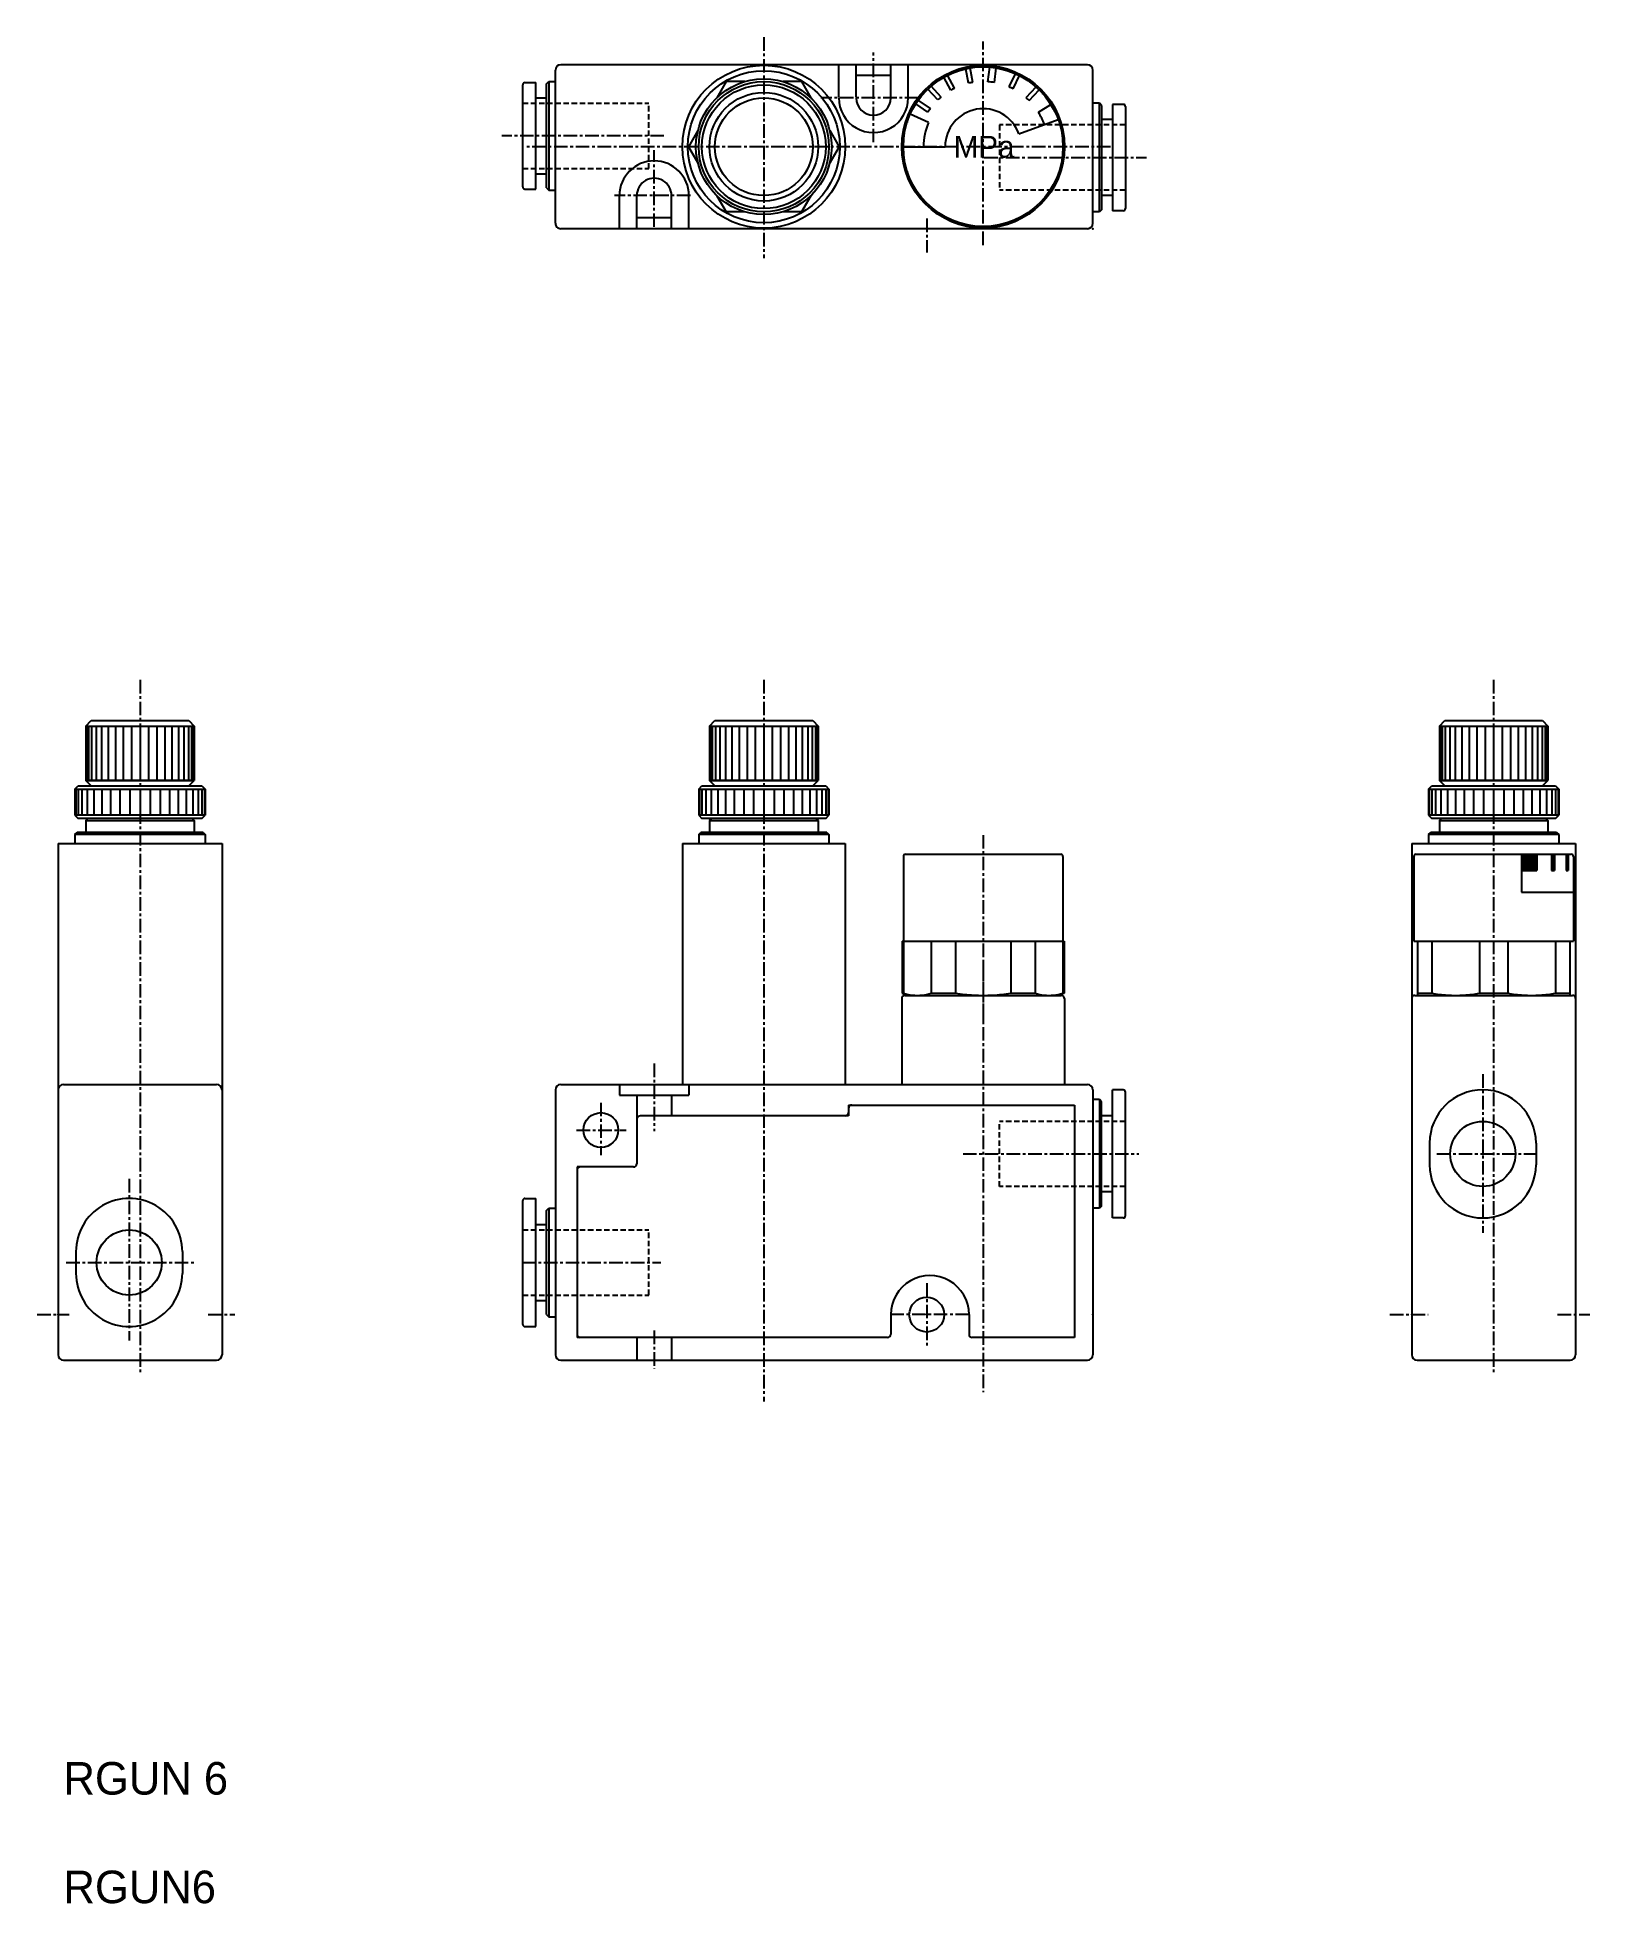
# Model space of a CAD drawing. Extents: x -2 to 141, y 0 to 172.
import ezdxf

# ---------------------------------------------------------------- set-up
doc = ezdxf.new("R2010")
doc.units = 0
doc.linetypes.add('CENTER', pattern=[2, 1.25, -0.25, 0.25, -0.25])
doc.linetypes.add('DASHED', pattern=[0.75, 0.5, -0.25])
doc.layers.get('0').update_dxf_attribs({"linetype": 'CONTINUOUS'})
doc.layers.add('CENTER', color=1, linetype='CENTER')

msp = doc.modelspace()

# ---------------------------------------------------------------- linework, layer by layer
at = {"color": 7, "linetype": 'CONTINUOUS'}
for p, q in [((45.29999, 154.7), (45.29999, 168.8)), ((94.29999, 169.3), (45.79999, 169.3)), ((71.39999, 166.3), (71.39999, 169.3)), ((72.99999, 166.3), (72.99999, 169.3)), ((76.19999, 166.3), (76.19999, 169.3)), ((77.79999, 166.3), (77.79999, 169.3)), ((83.35945, 167.59832), (83.10174, 168.92412)), ((83.40835, 169.08717), (83.14083, 168.93272)), ((83.7521, 167.67465), (83.49439, 169.00044)), ((85.14297, 167.73362), (85.31, 169.07464)), ((85.73837, 167.65946), (85.90541, 169.00048)), ((85.99163, 169.08717), (86.25915, 168.93272)), ((87.0915, 167.25278), (87.67083, 168.47284)), ((94.79999, 154.7), (94.79999, 168.8)), ((42.29999, 158.05), (42.29999, 167.45)), ((42.49999, 167.65), (43.49999, 167.65)), ((43.49999, 157.85), (43.49999, 167.65)), ((44.49999, 167.55), (44.69999, 167.75)), ((44.49999, 157.95), (44.49999, 167.55)), ((44.69999, 167.75), (44.69999, 157.75)), ((44.69999, 167.75), (45.29999, 167.75)), ((61.03589, 167.75), (60.17884, 166.26555)), ((62.74999, 167.75), (61.03589, 167.75)), ((67.96409, 167.75), (66.24999, 167.75)), ((67.96409, 167.75), (68.82114, 166.26555)), ((76.19999, 168.3), (72.99999, 168.3)), ((80.52375, 166.05801), (79.61651, 167.05855)), ((80.82007, 166.3267), (79.91283, 167.32724)), ((81.70814, 166.95084), (81.07406, 168.14336)), ((82.06131, 167.13863), (81.42724, 168.33115)), ((87.45284, 167.08121), (88.03217, 168.30126)), ((88.6536, 166.26763), (89.57416, 167.25136)), ((88.94567, 165.99432), (89.86623, 166.97805)), ((43.49999, 166.25), (44.49999, 166.25)), ((79.61669, 164.93748), (78.49698, 165.69273)), ((79.84037, 165.2691), (78.72066, 166.02435)), ((79.25915, 166.69163), (78.99163, 166.53717)), ((89.79382, 164.92063), (90.93993, 165.63402)), ((90.14083, 166.69163), (90.40835, 166.53717)), ((95.39999, 165.75), (94.79999, 165.75)), ((95.39999, 155.75), (95.39999, 165.75)), ((95.59999, 165.55), (95.39999, 165.75)), ((95.59999, 165.55), (95.59999, 155.95)), ((96.59999, 165.65), (96.59999, 155.85)), ((97.59999, 165.65), (96.59999, 165.65)), ((97.79999, 165.45), (97.79999, 156.05)), ((77.69999, 164.3), (77.69999, 163.99109)), ((79.67549, 163.98705), (77.98543, 164.73951)), ((87.98891, 162.94707), (91.60673, 164.26384)), ((91.69999, 164.3), (91.69999, 163.99109)), ((96.59999, 164.25), (95.59999, 164.25)), ((57.57178, 161.75), (58.42883, 160.26555)), ((58.42884, 163.23446), (57.57179, 161.75)), ((70.57114, 163.23446), (71.42819, 161.75)), ((71.42819, 161.75), (70.57114, 160.26554)), ((77.19999, 161.75), (81.19999, 161.75)), ((43.49999, 159.25), (44.49999, 159.25)), ((77.69999, 159.5089), (77.69999, 159.2)), ((91.69999, 159.5089), (91.69999, 159.2)), ((42.49999, 157.85), (43.49999, 157.85)), ((44.49999, 157.95), (44.69999, 157.74999)), ((44.69999, 157.75), (45.29999, 157.75)), ((51.19999, 154.2), (51.19999, 157.25)), ((52.79999, 154.2), (52.79999, 157.25)), ((55.99999, 154.2), (55.99999, 157.25)), ((57.59999, 154.2), (57.59999, 157.25)), ((60.17883, 157.23446), (61.03588, 155.75)), ((68.82114, 157.23446), (67.96409, 155.75)), ((79.25915, 156.80836), (78.99163, 156.96282)), ((90.40835, 156.96282), (90.14083, 156.80836)), ((96.59999, 157.25), (95.59999, 157.25)), ((55.99999, 155.2), (52.79999, 155.2)), ((62.74999, 155.75), (61.03589, 155.75)), ((67.96409, 155.75), (66.24999, 155.75)), ((95.39999, 155.75), (94.79999, 155.75)), ((95.59999, 155.95), (95.39999, 155.75)), ((97.59999, 155.85), (96.59999, 155.85)), ((94.29999, 154.2), (45.79999, 154.2)), ((83.40835, 154.41282), (83.14083, 154.56727)), ((86.25915, 154.56727), (85.99163, 154.41282)), ((2.04999, 108.4), (2.54999, 108.9)), ((2.05, 108.4), (12.05, 108.4)), ((2.05, 108.4), (2.05, 103.4)), ((2.11156, 108.4), (2.11156, 103.4)), ((2.29472, 108.4), (2.29472, 103.4)), ((2.55, 108.9), (11.55, 108.9)), ((2.59496, 108.4), (2.59496, 103.4)), ((3.00491, 108.4), (3.00491, 103.4)), ((3.51447, 108.4), (3.51447, 103.4)), ((4.11107, 108.4), (4.11107, 103.4)), ((4.78005, 108.4), (4.78005, 103.4)), ((5.50491, 108.4), (5.50491, 103.4)), ((6.26782, 108.4), (6.26782, 103.4)), ((7.05, 108.4), (7.05, 103.4)), ((7.83217, 108.4), (7.83217, 103.4)), ((8.59508, 108.4), (8.59508, 103.4)), ((9.31995, 108.4), (9.31995, 103.4)), ((9.98892, 108.4), (9.98892, 103.4)), ((10.58553, 108.4), (10.58553, 103.4)), ((11.09508, 108.4), (11.09508, 103.4)), ((11.50503, 108.4), (11.50503, 103.4)), ((11.55, 108.9), (12.05, 108.4)), ((11.80528, 108.4), (11.80528, 103.4)), ((11.98844, 108.4), (11.98844, 103.4)), ((12.05, 108.4), (12.05, 103.4)), ((59.49999, 108.4), (59.99998, 108.9)), ((59.49999, 108.4), (69.49999, 108.4)), ((59.49999, 108.4), (59.49999, 103.4)), ((59.56155, 108.4), (59.56155, 103.4)), ((59.74471, 108.4), (59.74471, 103.4)), ((59.99999, 108.9), (68.99999, 108.9)), ((60.04496, 108.4), (60.04496, 103.4)), ((60.45491, 108.4), (60.45491, 103.4)), ((60.96446, 108.4), (60.96446, 103.4)), ((61.56106, 108.4), (61.56106, 103.4)), ((62.23004, 108.4), (62.23004, 103.4)), ((62.95491, 108.4), (62.95491, 103.4)), ((63.71782, 108.4), (63.71782, 103.4)), ((64.49999, 108.4), (64.49999, 103.4)), ((65.28216, 108.4), (65.28216, 103.4)), ((66.04507, 108.4), (66.04507, 103.4)), ((66.76994, 108.4), (66.76994, 103.4)), ((67.43891, 108.4), (67.43891, 103.4)), ((68.03553, 108.4), (68.03553, 103.4)), ((68.54507, 108.4), (68.54507, 103.4)), ((68.95502, 108.4), (68.95502, 103.4)), ((68.99999, 108.9), (69.49999, 108.4)), ((69.25528, 108.4), (69.25528, 103.4)), ((69.43843, 108.4), (69.43843, 103.4)), ((69.49999, 108.4), (69.49999, 103.4)), ((126.71666, 108.4), (127.21666, 108.9)), ((126.71666, 108.4), (136.71666, 108.4)), ((126.71666, 108.4), (126.71666, 103.4)), ((126.77822, 108.4), (126.77822, 103.4)), ((126.96138, 108.4), (126.96138, 103.4)), ((127.21666, 108.9), (136.21666, 108.9)), ((127.26163, 108.4), (127.26163, 103.4)), ((127.67158, 108.4), (127.67158, 103.4)), ((128.18113, 108.4), (128.18113, 103.4)), ((128.77773, 108.4), (128.77773, 103.4)), ((129.44671, 108.4), (129.44671, 103.4)), ((130.17158, 108.4), (130.17158, 103.4)), ((130.93449, 108.4), (130.93449, 103.4)), ((131.71666, 108.4), (131.71666, 103.4)), ((132.49883, 108.4), (132.49883, 103.4)), ((133.26174, 108.4), (133.26174, 103.4)), ((133.98661, 108.4), (133.98661, 103.4)), ((134.65559, 108.4), (134.65559, 103.4)), ((135.2522, 108.4), (135.2522, 103.4)), ((135.76174, 108.4), (135.76174, 103.4)), ((136.17169, 108.4), (136.17169, 103.4)), ((136.21666, 108.9), (136.71666, 108.4)), ((136.47195, 108.4), (136.47195, 103.4)), ((136.65511, 108.4), (136.65511, 103.4)), ((136.71666, 108.4), (136.71666, 103.4)), ((2.55, 102.899998), (2.04999, 103.4)), ((12.05, 103.4), (2.05, 103.4)), ((2.05, 103.4), (12.05, 103.4)), ((11.54999, 102.899998), (12.05, 103.4)), ((59.49999, 103.4), (69.49999, 103.4)), ((69.49999, 103.4), (59.49999, 103.4)), ((59.99999, 102.899998), (59.49999, 103.4)), ((68.99999, 102.899998), (69.49999, 103.4)), ((126.71666, 103.4), (136.71666, 103.4)), ((136.71666, 103.4), (126.71666, 103.4)), ((127.21666, 102.899998), (126.71666, 103.4)), ((136.21666, 102.899998), (136.71666, 103.4)), ((1.05, 102.600002), (1.35, 102.900002)), ((1.05, 102.599998), (1.05, 100.200001)), ((1.05, 102.599998), (13.05, 102.599998)), ((1.12386, 102.600002), (1.12386, 100.199993)), ((1.34366, 102.600002), (1.34366, 100.199993)), ((1.34999, 102.899998), (12.75, 102.899998)), ((1.70396, 102.600002), (1.70396, 100.199993)), ((2.19589, 102.600002), (2.19589, 100.199993)), ((2.80736, 102.600002), (2.80736, 100.199993)), ((3.52329, 102.600002), (3.52329, 100.199993)), ((4.32605, 102.600002), (4.32605, 100.199993)), ((5.19589, 102.600002), (5.19589, 100.199993)), ((6.11139, 102.600002), (6.11139, 100.199993)), ((7.05, 102.600002), (7.05, 100.199993)), ((7.9886, 102.600002), (7.9886, 100.199993)), ((8.9041, 102.600002), (8.9041, 100.199993)), ((9.77394, 102.600002), (9.77394, 100.199993)), ((10.57671, 102.600002), (10.57671, 100.199993)), ((11.29264, 102.600002), (11.29264, 100.199993)), ((11.9041, 102.600002), (11.9041, 100.199993)), ((12.39603, 102.600002), (12.39603, 100.199993)), ((12.75, 102.900002), (13.05, 102.600002)), ((12.75633, 102.600002), (12.75633, 100.199993)), ((12.97613, 102.600002), (12.97613, 100.199993)), ((13.05, 102.599998), (13.05, 100.200001)), ((58.49999, 102.600002), (58.79999, 102.900002)), ((58.49999, 102.599998), (70.49999, 102.599998)), ((58.49999, 102.599998), (58.49999, 100.200001)), ((58.57386, 102.600002), (58.57386, 100.199993)), ((58.79365, 102.600002), (58.79365, 100.199993)), ((58.79998, 102.899998), (70.19999, 102.899998)), ((59.15395, 102.600002), (59.15395, 100.199993)), ((59.64589, 102.600002), (59.64589, 100.199993)), ((60.25735, 102.600002), (60.25735, 100.199993)), ((60.97328, 102.600002), (60.97328, 100.199993)), ((61.77604, 102.600002), (61.77604, 100.199993)), ((62.64589, 102.600002), (62.64589, 100.199993)), ((63.56138, 102.600002), (63.56138, 100.199993)), ((64.49999, 102.600002), (64.49999, 100.199993)), ((65.43859, 102.600002), (65.43859, 100.199993)), ((66.35409, 102.600002), (66.35409, 100.199993)), ((67.22393, 102.600002), (67.22393, 100.199993)), ((68.0267, 102.600002), (68.0267, 100.199993)), ((68.74263, 102.600002), (68.74263, 100.199993)), ((69.35409, 102.600002), (69.35409, 100.199993)), ((69.84603, 102.600002), (69.84603, 100.199993)), ((70.19999, 102.900002), (70.49999, 102.600002)), ((70.20633, 102.600002), (70.20633, 100.199993)), ((70.42612, 102.600002), (70.42612, 100.199993)), ((70.49999, 102.599998), (70.49999, 100.200001)), ((125.71666, 102.600002), (126.01666, 102.900002)), ((125.71666, 102.599998), (125.71666, 100.200001)), ((125.71666, 102.599998), (137.71666, 102.599998)), ((125.79053, 102.600002), (125.79053, 100.199993)), ((126.01032, 102.600002), (126.01032, 100.199993)), ((126.01666, 102.899998), (137.41666, 102.899998)), ((126.37062, 102.600002), (126.37062, 100.199993)), ((126.86256, 102.600002), (126.86256, 100.199993)), ((127.47402, 102.600002), (127.47402, 100.199993)), ((128.18995, 102.600002), (128.18995, 100.199993)), ((128.99271, 102.600002), (128.99271, 100.199993)), ((129.86256, 102.600002), (129.86256, 100.199993)), ((130.77805, 102.600002), (130.77805, 100.199993)), ((131.71666, 102.600002), (131.71666, 100.199993)), ((132.65527, 102.600002), (132.65527, 100.199993)), ((133.57076, 102.600002), (133.57076, 100.199993)), ((134.44061, 102.600002), (134.44061, 100.199993)), ((135.24337, 102.600002), (135.24337, 100.199993)), ((135.95931, 102.600002), (135.95931, 100.199993)), ((136.57076, 102.600002), (136.57076, 100.199993)), ((137.0627, 102.600002), (137.0627, 100.199993)), ((137.41666, 102.900002), (137.71666, 102.600002)), ((137.423, 102.600002), (137.423, 100.199993)), ((137.64279, 102.600002), (137.64279, 100.199993)), ((137.71666, 102.599998), (137.71666, 100.200001)), ((13.05, 100.200001), (1.05, 100.200001)), ((1.05, 100.200001), (1.35, 99.900002)), ((12.75, 99.899998), (1.35, 99.899998)), ((2.04999, 99.700001), (2.24999, 99.900002)), ((2.05, 99.700001), (12.05, 99.700001)), ((2.05, 99.700001), (2.05, 98.599998)), ((11.85, 99.900002), (12.05, 99.700001)), ((12.05, 99.700001), (12.05, 98.599998)), ((12.74999, 99.900002), (13.04999, 100.200001)), ((70.49999, 100.200001), (58.49999, 100.200001)), ((58.49999, 100.200001), (58.79999, 99.900002)), ((70.19999, 99.899998), (58.79999, 99.899998)), ((59.49999, 99.700001), (59.69999, 99.900002)), ((59.49999, 99.700001), (69.49999, 99.700001)), ((59.49999, 99.700001), (59.49999, 98.599998)), ((69.29999, 99.900002), (69.49999, 99.700001)), ((69.49999, 99.700001), (69.49999, 98.599998)), ((70.19999, 99.900002), (70.49999, 100.200001)), ((137.71666, 100.200001), (125.71666, 100.200001)), ((125.71666, 100.200001), (126.01666, 99.900002)), ((137.41666, 99.899998), (126.01666, 99.899998)), ((126.71666, 99.700001), (126.91666, 99.900002)), ((126.71666, 99.700001), (136.71666, 99.700001)), ((126.71666, 99.700001), (126.71666, 98.599998)), ((136.51666, 99.900002), (136.71666, 99.700001)), ((136.71666, 99.700001), (136.71666, 98.599998)), ((137.41666, 99.900002), (137.71666, 100.200001)), ((1.05, 98.400001), (1.24999, 98.600002)), ((13.05, 98.400001), (1.05, 98.400001)), ((1.05, 98.400001), (1.05, 97.599998)), ((12.85, 98.599998), (1.25, 98.599998)), ((12.85, 98.600002), (13.05, 98.400001)), ((13.05, 98.400001), (13.05, 97.599998)), ((58.49999, 98.400001), (58.69999, 98.600002)), ((70.49999, 98.400001), (58.49999, 98.400001)), ((58.49999, 98.400001), (58.49999, 97.599998)), ((70.29999, 98.599998), (58.69999, 98.599998)), ((70.29999, 98.600002), (70.49999, 98.400001)), ((70.49999, 98.400001), (70.49999, 97.599998)), ((125.71666, 98.400001), (125.91666, 98.600002)), ((137.71666, 98.400001), (125.71666, 98.400001)), ((125.71666, 98.400001), (125.71666, 97.599998)), ((137.51666, 98.599998), (125.91666, 98.599998)), ((137.51666, 98.600002), (137.71666, 98.400001)), ((137.71666, 98.400001), (137.71666, 97.599998)), ((-0.5, 97.600002), (-0.5, 50.5)), ((-0.5, 97.599998), (14.6, 97.599998)), ((14.6, 97.600002), (14.6, 50.5)), ((56.99999, 97.599998), (71.99999, 97.599998)), ((56.99999, 97.599998), (56.99999, 75.399999)), ((71.99999, 97.599998), (71.99999, 75.399999)), ((77.34999, 96.399997), (77.34999, 88.599998)), ((77.54999, 96.599998), (91.84999, 96.599998)), ((92.04999, 96.399997), (92.04999, 88.599998)), ((124.16666, 97.600002), (124.16666, 50.5)), ((124.16666, 97.599998), (139.26666, 97.599998)), ((124.36666, 96.399997), (124.36666, 88.599998)), ((124.56666, 96.599998), (138.86666, 96.599998)), ((134.28181, 96.599998), (134.28181, 93.099998)), ((135.67995, 96.599998), (135.67995, 95.099998)), ((137.05427, 96.599998), (137.05427, 95.099998)), ((137.32758, 96.599998), (137.32758, 95.099998)), ((138.40348, 96.599998), (138.40348, 95.099998)), ((138.57505, 96.599998), (138.57505, 95.099998)), ((139.06666, 96.399997), (139.06666, 88.599998)), ((139.26666, 97.600002), (139.26666, 50.5)), ((134.28181, 95.099998), (135.67995, 95.099998)), ((137.05427, 95.099998), (137.32758, 95.099998)), ((138.40348, 95.099998), (138.57505, 95.099998)), ((134.28181, 93.099998), (139.06666, 93.099998)), ((77.24999, 88.599998), (92.14999, 88.599998)), ((77.24999, 88.599998), (77.24999, 83.794667)), ((77.36281, 88.599998), (77.36281, 83.794667)), ((79.91281, 88.599998), (79.91281, 83.794667)), ((82.14999, 88.599998), (82.14999, 83.794667)), ((87.24999, 88.599998), (87.24999, 83.794667)), ((89.48717, 88.599998), (89.48717, 83.794667)), ((92.03717, 88.599998), (92.03717, 83.794667)), ((92.14999, 88.599998), (92.14999, 83.794667)), ((124.36666, 88.599998), (139.06666, 88.599998)), ((124.71666, 88.599998), (124.71666, 83.599998)), ((126.00829, 88.599998), (126.00829, 83.794666)), ((130.42503, 88.599998), (130.42503, 83.794666)), ((133.00829, 88.599998), (133.00829, 83.794666)), ((137.42503, 88.599998), (137.42503, 83.794666)), ((138.71666, 88.599998), (138.71666, 83.599998)), ((77.19999, 83.299998), (77.19999, 75.399999)), ((77.24999, 83.794669), (77.69999, 83.6)), ((77.24999, 83.794667), (77.36281, 83.794667)), ((77.36281, 83.794667), (77.69999, 83.599998)), ((77.49999, 83.599998), (91.89999, 83.599998)), ((79.91281, 83.794667), (82.14999, 83.794667)), ((87.24999, 83.794667), (89.48717, 83.794667)), ((91.69999, 83.6), (92.03717, 83.794669)), ((92.14999, 83.794667), (91.69999, 83.599998)), ((92.03717, 83.794667), (92.14999, 83.794667)), ((92.19999, 83.299998), (92.19999, 75.399999)), ((124.4657, 83.599998), (138.96762, 83.599998)), ((124.71666, 83.794666), (126.00829, 83.794666)), ((130.42503, 83.794666), (133.00829, 83.794666)), ((137.42503, 83.794666), (138.71666, 83.794666)), ((-0.00062, 75.399999), (14.10061, 75.399999)), ((45.29999, 74.899999), (45.29999, 50.5)), ((45.79999, 75.399999), (94.29999, 75.399999)), ((51.19999, 75.399999), (51.19999, 74.399999)), ((51.19999, 74.399999), (57.59999, 74.399999)), ((52.79999, 74.399999), (52.79999, 72.2)), ((55.99999, 74.399999), (55.99999, 72.499999)), ((57.59999, 75.399999), (57.59999, 74.399999)), ((94.79999, 74.899999), (94.79999, 50.5)), ((95.39999, 73.999999), (94.79999, 73.999999)), ((95.39999, 73.999999), (95.39999, 64)), ((95.59999, 73.8), (95.39999, 73.999999)), ((96.59999, 63.100001), (96.59999, 74.900001)), ((97.59999, 74.900001), (96.59999, 74.900001)), ((97.79999, 63.3), (97.79999, 74.7)), ((52.79999, 72.2), (52.79999, 68.100001)), ((72.29999, 72.499999), (53.09999, 72.499999)), ((72.29999, 73.499999), (93.09999, 73.499999)), ((72.29999, 73.499999), (72.29999, 72.499999)), ((93.09999, 73.499999), (93.09999, 52.1)), ((95.59999, 64.2), (95.59999, 73.8)), ((96.59999, 72.499999), (95.59999, 72.499999)), ((125.81666, 70), (125.81666, 68)), ((135.61666, 70), (135.61666, 68)), ((47.29999, 67.799999), (47.29999, 52.1)), ((52.49999, 67.799999), (47.29999, 67.799999)), ((96.59999, 65.5), (95.59999, 65.5)), ((42.29999, 53.3), (42.29999, 64.7)), ((42.49999, 64.9), (43.49999, 64.9)), ((43.49999, 53.1), (43.49999, 64.9)), ((44.49999, 63.8), (44.69999, 64)), ((44.49999, 54.2), (44.49999, 63.8)), ((44.69999, 64), (44.69999, 54)), ((44.69999, 64), (45.29999, 64)), ((95.39999, 64), (94.79999, 64)), ((95.59999, 64.2), (95.39999, 64)), ((43.49999, 62.5), (44.49999, 62.5)), ((97.59999, 63.100001), (96.59999, 63.100001)), ((1.15, 60), (1.15, 58)), ((10.95, 60), (10.95, 58)), ((43.49999, 55.5), (44.49999, 55.5)), ((44.49999, 54.2), (44.69999, 54)), ((44.69999, 54), (45.29999, 54)), ((76.19999, 54.2), (76.19999, 52.4)), ((83.39999, 54.2), (83.39999, 52.4)), ((42.49999, 53.1), (43.49999, 53.1)), ((75.89999, 52.1), (47.29999, 52.1)), ((52.79999, 52.1), (52.79999, 50)), ((55.99999, 52.1), (55.99999, 50)), ((93.09999, 52.1), (83.69999, 52.1)), ((0, 50), (14.1, 50)), ((45.79999, 50), (94.29999, 50)), ((124.66666, 50), (138.76666, 50))]:
    msp.add_line(p, q, dxfattribs=at)
at = {"color": 3, "linetype": 'DASHED'}
for p, q in [((42.29999, 165.75), (53.89999, 165.75)), ((53.89999, 159.75), (53.89999, 165.75)), ((86.19999, 163.75), (86.19999, 157.75)), ((97.79999, 163.75), (86.19999, 163.75)), ((42.29999, 159.75), (53.89999, 159.75)), ((97.79999, 157.75), (86.19999, 157.75)), ((86.19999, 66), (86.19999, 71.999999)), ((97.79999, 71.999999), (86.19999, 71.999999)), ((97.79999, 66), (86.19999, 66)), ((42.29999, 62), (53.89999, 62)), ((53.89999, 56), (53.89999, 62)), ((42.29999, 56), (53.89999, 56))]:
    msp.add_line(p, q, dxfattribs=at)
at = {"color": 7, "linetype": 'CONTINUOUS'}
for points in [[(77.36281, 83.794667, 0.048134465), (78.20632, 83.622601, 0.052364655), (79.06895, 83.622565, 0.048154082), (79.91281, 83.794667)], [(82.14999, 83.794667, 0.025086571), (83.84653, 83.621886, 0.025643556), (85.55323, 83.621875, 0.025089731), (87.24999, 83.794667)], [(89.48717, 83.794667, 0.048134457), (90.33068, 83.622601, 0.05236467), (91.19331, 83.622565, 0.04815407), (92.03717, 83.794667)], [(126.00829, 83.794666, 0.028831788), (127.47658, 83.621969, 0.029683288), (128.9565, 83.621955, 0.028836521), (130.42503, 83.794666)], [(133.00829, 83.794666, 0.028831789), (134.47658, 83.621969, 0.029683287), (135.9565, 83.621955, 0.028836521), (137.42503, 83.794666)]]:
    msp.add_lwpolyline(points, format="xyb", dxfattribs=at)
for centre, radius in [((64.49999, 161.75), 7.5), ((64.49999, 161.75), 7), ((84.69999, 161.75), 7.5), ((84.69999, 161.75), 7.35), ((64.49999, 161.75), 6.25), ((64.49999, 161.75), 6), ((64.49999, 161.75), 5.700002), ((64.49999, 161.75), 5), ((64.49999, 161.75), 4.500002), ((49.49999, 71.2), 1.6), ((130.71666, 69), 3), ((6.05, 59), 3), ((79.49999, 54.2), 1.6)]:
    msp.add_circle(centre, radius, dxfattribs=at)
for centre, radius, start, end in [((45.79999, 168.8), 0.5, 90, 180), ((84.69999, 161.75), 7.45, 90.000004, 99.98404), ((84.69999, 161.75), 7.45, 80.01596, 90.000004), ((94.29999, 168.8), 0.5, 0, 90), ((42.49999, 167.45), 0.2, 90, 180), ((84.69999, 161.75), 6, 116.08979, 119.91021), ((84.69999, 161.75), 6, 99.08979, 102.91021), ((84.69999, 161.75), 6, 80.034018, 85.765983), ((84.69999, 161.75), 6, 62.689788, 66.51021), ((74.59999, 166.25), 3.2, 179.99998, 0), ((74.59999, 166.25), 1.6, 180, 0), ((84.69999, 161.75), 7.45, 140.01596, 159.98404), ((84.69999, 161.75), 6, 144.08979, 147.91022), ((84.69999, 161.75), 6, 130.28979, 134.11022), ((84.69999, 161.75), 3.5, 19.999994, 180.00001), ((84.69999, 161.75), 6, 44.989787, 48.810213), ((84.69999, 161.75), 7.45, 20.015961, 39.984043), ((97.59999, 165.45), 0.2, 0, 90), ((84.69999, 161.75), 5.5, 156.00001, 180), ((84.69999, 161.75), 6, 20.000002, 31.899996), ((54.39999, 157.25), 3.2, 0, 180), ((54.39999, 157.25), 1.6, 359.99999, 180.00001), ((84.69999, 161.75), 7.45, 200.01596, 219.98405), ((84.69999, 161.75), 7.45, 320.01596, 339.98404), ((42.49999, 158.05), 0.2, 180, 270), ((45.79999, 154.7), 0.5, 179.99999, 270), ((94.29999, 154.7), 0.5, 270, 0), ((97.59999, 156.05), 0.2, 270, 0), ((84.69999, 161.75), 7.45, 260.01596, 279.98403), ((77.54999, 96.399997), 0.2, 90, 180), ((91.84999, 96.399997), 0.2, 0, 90), ((124.56666, 96.399997), 0.2, 90, 180), ((138.86666, 96.399997), 0.2, 0, 90), ((77.49999, 83.299998), 0.3, 90, 180), ((91.89999, 83.299998), 0.3, 0, 90), ((124.46666, 83.3), 0.3, 90, 180), ((138.96666, 83.3), 0.3, 0, 90), ((0, 74.900001), 0.5, 90.000003, 180), ((14.1, 74.900001), 0.5, 0, 90), ((45.79999, 74.899999), 0.5, 90, 180), ((94.29999, 74.899999), 0.5, 0, 90), ((97.59999, 74.7), 0.2, 0, 90), ((130.71666, 70), 4.9, 0, 180), ((53.09999, 72.2), 0.3, 90, 180), ((71.99999, 72.799998), 0.3, 270, 0), ((72.59999, 73.2), 0.3, 90, 180), ((47.59999, 67.5), 0.3, 90, 180), ((52.49999, 68.100001), 0.3, 270, 0), ((130.71666, 68), 4.9, 180, 0), ((6.05, 60), 4.9, 0, 180.00001), ((42.49999, 64.7), 0.2, 90, 180), ((97.59999, 63.3), 0.2, 270, 0), ((6.05, 58), 4.9, 179.99999, 0), ((79.79999, 54.2), 3.6, 0, 180.00001), ((42.49999, 53.3), 0.2, 180, 270), ((47.59999, 52.4), 0.3, 180, 270), ((75.89999, 52.4), 0.3, 270, 0), ((83.69999, 52.4), 0.3, 180, 270), ((0, 50.5), 0.5, 180, 270), ((14.1, 50.5), 0.5, 270, 0), ((45.79999, 50.5), 0.5, 180, 270), ((94.29999, 50.5), 0.5, 270, 0), ((124.66666, 50.5), 0.5, 180, 270), ((138.76666, 50.5), 0.5, 270, 0)]:
    msp.add_arc(centre, radius, start, end, dxfattribs=at)
for p in [(79.49999, 154.2), (94.79999, 154.2), (-0.5, 54.2), (14.6, 54.2), (79.49999, 54.2), (94.79999, 54.2), (124.16666, 54.2), (139.26666, 54.2)]:
    msp.add_point(p, dxfattribs=at)
for points in [[(134.28181, 96.599998), (134.28181, 95.099998), (135.67995, 96.599998), (135.67995, 95.099998)], [(137.05427, 95.099998), (137.05427, 96.599998), (137.32758, 95.099998), (137.32758, 96.599998)], [(138.40348, 95.099998), (138.40348, 96.599998), (138.57505, 95.099998), (138.57505, 96.599998)]]:
    msp.add_solid(points, dxfattribs=at)
at = {"layer": 'CENTER', "color": 1, "linetype": 'CENTER'}
for p, q in [((64.49999, 171.82315), (64.49999, 151.49788)), ((74.59999, 162.16156), (74.59999, 170.42213)), ((84.69999, 152.69243), (84.69999, 171.44089)), ((78.74933, 166.25), (69.74933, 166.25)), ((55.29966, 162.75), (40.36274, 162.75)), ((96.42838, 161.75), (42.637, 161.75)), ((54.39999, 154.36115), (54.39999, 161.42862)), ((84.80032, 160.75), (99.73723, 160.75)), ((57.73753, 157.25), (50.76106, 157.25)), ((79.49999, 155.1428), (79.49999, 152.01414)), ((7.05, 112.64463), (7.05, 48.698406)), ((64.49999, 112.64463), (64.49999, 46.204169)), ((131.71666, 112.64463), (131.71666, 48.842901)), ((84.69999, 98.365207), (84.69999, 80.950177)), ((84.69999, 86.683467), (84.69999, 47.071595)), ((54.39999, 77.320831), (54.39999, 71.110278)), ((130.71666, 76.339421), (130.71666, 61.742705)), ((49.49999, 73.716747), (49.49999, 68.874722)), ((47.24919, 71.2), (51.81396, 71.2)), ((82.84609, 69), (99.05087, 69)), ((126.4973, 69), (135.64643, 69)), ((6.05, 66.690258), (6.05, 51.807261)), ((0.24539, 59), (12.20494, 59)), ((42.2523, 59), (55.0197, 59)), ((79.49999, 57.111647), (79.49999, 51.230644)), ((-2.40889, 54.2), (0.51054, 54.2)), ((13.33309, 54.2), (15.79456, 54.2)), ((83.39999, 54.2), (76.19999, 54.2)), ((122.15269, 54.2), (125.68948, 54.2)), ((137.59068, 54.2), (140.55952, 54.2)), ((54.39999, 52.743041), (54.39999, 49.212497))]:
    msp.add_line(p, q, dxfattribs=at)

# ---------------------------------------------------------------- texts
at = {"color": 7, "linetype": 'CONTINUOUS', "width": 1.017891}
msp.add_text('MPa', height=2, dxfattribs=at).set_placement((81.98561, 160.75))
for s, p in [('RGUN 6', (0, 10)), ('RGUN6', (0, 0))]:
    msp.add_text(s, height=3).set_placement(p)

doc.saveas('drawing.dxf')
